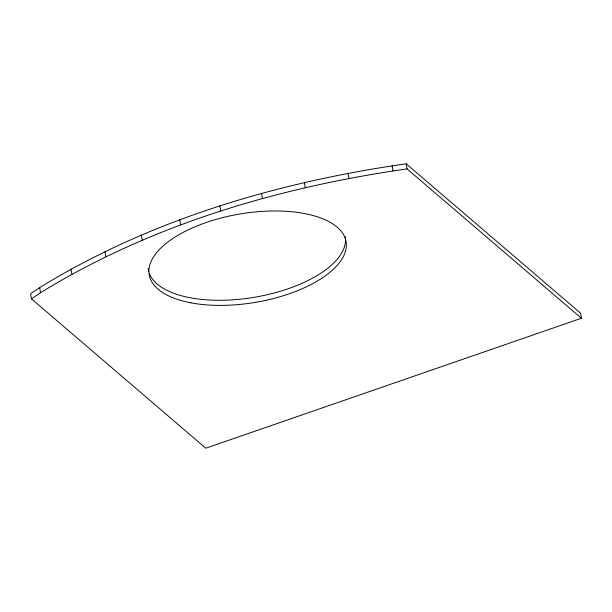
<?xml version="1.0" encoding="UTF-8"?>
<svg xmlns="http://www.w3.org/2000/svg" width="612" height="612" viewBox="0 0 612 612"><rect width="100%" height="100%" fill="white"/><g stroke="black" fill="none" stroke-linecap="round" stroke-linejoin="round"><path stroke-width="0.92" d="M39.673 287.594L30.6 293.745L31.457 298.855L205.8 448.214L581.4 318.255L580.543 313.145L406.2 163.786C278.047 182.147 150.575 219.448 39.673 287.594L40.53 292.704L31.457 298.855M40.53 292.704C151.432 224.558 278.904 187.249 407.057 168.897L581.4 318.255M406.2 163.786L407.057 168.897M392.116 165.645L392.973 170.756M347.983 173.242L348.84 178.352M304.355 182.537L305.212 187.639M261.553 193.453L262.41 198.556M219.915 205.907L220.764 211.01M179.737 219.807L180.594 224.91M141.341 235.046L142.198 240.149M105.019 251.509L105.876 256.612M71.046 269.066L71.895 274.176M345.252 236.714A99.832 44.86 -9.5 0 1 258.83 296.476A99.832 44.86 -9.5 0 1 149.489 273.786M148.647 271.2A99.832 44.86 -9.5 0 1 148.158 268.523M190.845 302.825A99.832 44.86 -9.5 0 0 345.971 249.145A99.832 44.86 -9.5 0 0 206.045 222.561A99.832 44.86 -9.5 0 0 190.845 302.825"/></g></svg>
